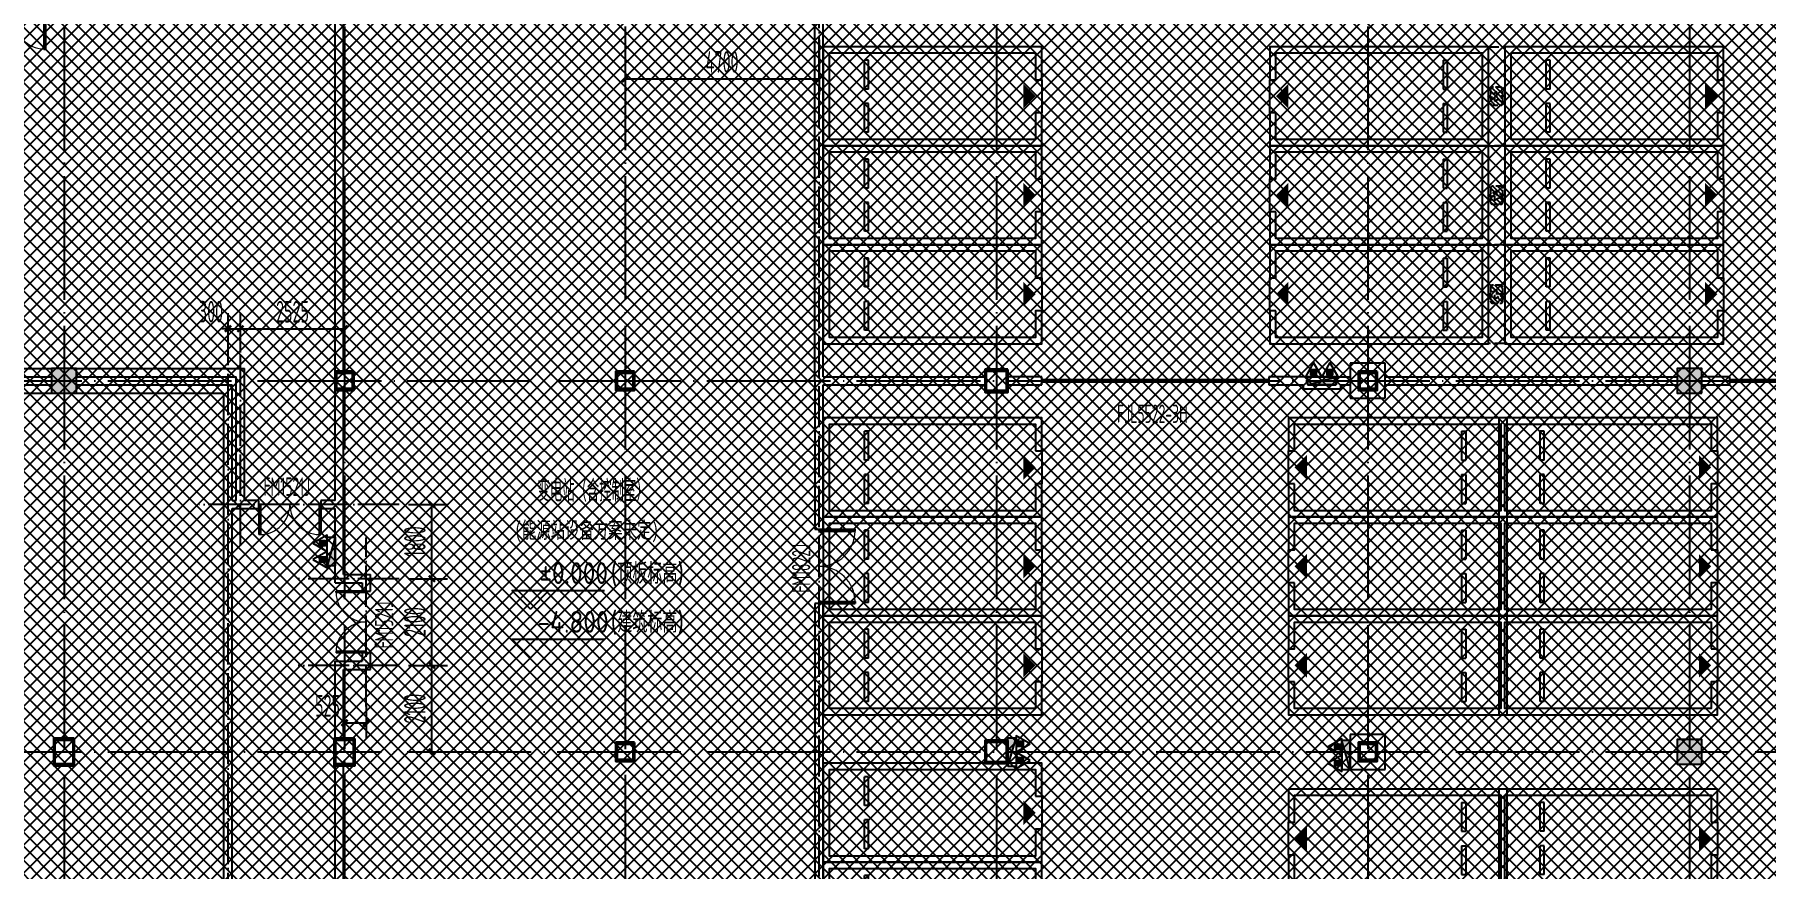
# Model space of a CAD drawing. Extents: x -473190 to 2138458, y -81875 to 2633646.
# Drawn here: x 499025 to 540975, y 122368 to 142587 of the extents above; entities that cross this region are included whole.
import ezdxf

# ---------------------------------------------------------------- set-up
doc = ezdxf.new("R2010")
doc.units = 0
doc.header["$LTSCALE"] = 1000
doc.linetypes.add('DASH', pattern=[0.35, 0.25, -0.1])
doc.linetypes.add('DOTE', pattern=[2.42, 2, -0.2, 0.02, -0.2])
for name, color, linetype in [('00-停车位', 67, 'Continuous'), ('A-COLUMN', 2, 'Continuous'), ('A-PUB_HATCH', 8, 'Continuous'), ('A-ROOM_NAME', 23, 'Continuous'), ('A-WALL', 2, 'Continuous'), ('car', 252, 'Continuous'), ('DIM_ELEV', 3, 'Continuous'), ('DOOR_FIRE', 4, 'Continuous'), ('DOOR_FIRE_TEXT', 7, 'Continuous'), ('DOTE', 1, 'DOTE'), ('PUB_DIM', 3, 'Continuous'), ('PUB_HATCH', 8, 'Continuous'), ('PUB_TEXT', 7, 'Continuous'), ('RF-QT', 30, 'Continuous'), ('SPACE', 7, 'Continuous'), ('W-EQUIP_消火栓', 7, 'Continuous'), ('W-EQUIP_灭火器', 7, 'Continuous')]:
    doc.layers.add(name, color=color, linetype=linetype)
doc.layers.add('钢柱', color=51, linetype='Continuous', lineweight=35)
doc.styles.add('8B2_02', font='tssdeng.shx', dxfattribs={"width": 0.6, "bigfont": 'TSSDCHN.shx'})
doc.styles.add('_TCH_DIM_T3', font='tssdeng.shx', dxfattribs={"width": 0.564706, "bigfont": '@@@tssdchn.shx'})
doc.styles.add('_TCH_WINDOW', font='tssdeng.shx', dxfattribs={"width": 0.8, "height": 3.5, "bigfont": 'tssdchn.shx'})
doc.styles.get("Standard").update_dxf_attribs({"font": 'gbenor.shx', "bigfont": 'gbcbig.shx'})
doc.styles.add('黑体', font='simhei.ttf', dxfattribs={"width": 0.65})
doc.dimstyles.new('_TCH_ARCH&&150', dxfattribs={"dimtxt": 525, "dimasz": 150, "dimexe": 375, "dimexo": 450, "dimgap": 150, "dimtad": 1, "dimdec": 0, "dimzin": 0, "dimdsep": 46, "dimtxsty": '_TCH_DIM_T3', "dimblk": 'ARCHTICK', "dimcen": 0.09, "dimclrt": 7, "dimazin": 2, "dimtfac": 1, "dimtdec": 0, "dimtix": 1, "dimtmove": 2, "dimatfit": 3, "dimfxl": 0, "dimtolj": 1, "dimtzin": 0, "dimarcsym": 0})

# ---------------------------------------------------------------- blocks, each defined once
blk = doc.blocks.new('车位2400x5300')
at = {"layer": '00-停车位', "color": 251}
for p, q in [((-875, -1000), (-175, -1000)), ((-875, -1100), (-875, -1000)), ((-875, -1100), (-175, -1100)), ((-175, -1100), (-175, -1000)), ((175, -1000), (875, -1000)), ((175, -1100), (175, -1000)), ((175, -1100), (875, -1100)), ((875, -1100), (875, -1000)), ((400, -5300), (-400, -5300))]:
    blk.add_line(p, q, dxfattribs=at)
blk.add_lwpolyline([(400, -5150), (400, -5300), (1200, -5300), (1200, 0), (-1200, 0), (-1200, -5300), (-400, -5300), (-400, -5150), (-1050, -5150), (-1050, -150), (1050, -150), (1050, -5150), (400, -5150)], dxfattribs=at)
blk.add_lwpolyline([(0, -5150, 0, 600, 0), (0, -4850, 600, 600, 0)], format="xyseb", dxfattribs=at)
blk = doc.blocks.new('A$C2EF10B80')
at = {"layer": 'A-PUB_HATCH'}
h = blk.add_hatch(dxfattribs=at)
h.set_pattern_fill('ANSI31', color=256, scale=50, angle=-16.4434)
h.set_pattern_definition([(45, (6188.46, 7099.97), (-56.1266, 56.1266), [])])
h.paths.add_polyline_path([(-983, -100, 0.414214), (-1033, -50), (-1184, -50), (-1091, -207), (-1210, -207), (-1204, -250), (-983, -250)])
h.paths.add_polyline_path([(-983, -250), (-1204, -250), (-1190, -350), (-1033, -350, 0.414213), (-983, -300)])
h.paths.add_polyline_path([(-1262, -250), (-1417, -250), (-1417, -300, 0.414215), (-1367, -350), (-1207, -350)])
h.paths.add_polyline_path([(-1221, -50), (-1367, -50, 0.414214), (-1417, -100), (-1417, -250), (-1262, -250), (-1320, -146), (-1212, -146)])
at = {"layer": 'car', "linetype": 'DASH', "ltscale": 0.5}
blk.add_line((-1367, -350), (-1033, -350), dxfattribs=at)
at = {"layer": 'car', "linetype": 'DASH'}
blk.add_lwpolyline([(-2400, 0), (0, 0), (0, -400), (-2400, -400)], close=True, dxfattribs=at)
at = {"layer": 'car', "linetype": 'DASH', "ltscale": 0.5}
blk.add_lwpolyline([(-1320, -146), (-1185, -390), (-1210, -207), (-1091, -207), (-1227, 23), (-1212, -146)], close=True, dxfattribs=at)
for points in [[(-1367, -50, 0.414214), (-1417, -100), (-1417, -300)], [(-1033, -350, 0.414214), (-983, -300), (-983, -100, 0.414214), (-1033, -50), (-1367, -50)]]:
    blk.add_lwpolyline(points, format="xyb", dxfattribs=at)
at = {"layer": 'car', "linetype": 'DASH'}
blk.add_arc((-1367, -300), 50, 180, 270, dxfattribs=at)
blk = doc.blocks.new('A$C77CA03F4')
at = {"rotation": 16.44344089606073}
for p in [(6792, 2422), (4490, 1742), (2189, 1063)]:
    blk.add_blockref('A$C2EF10B80', p, dxfattribs=at)
blk = doc.blocks.new('A$C00330F2E')
at = {"layer": 'A-COLUMN'}
for p, q in [((58875, -17900), (58025, -17900)), ((58025, -17900), (58025, -18750)), ((58875, -18750), (58875, -17900)), ((58025, -18750), (58875, -18750)), ((58875, -26900), (58025, -26900)), ((58025, -26900), (58025, -27750)), ((58875, -27750), (58875, -26900)), ((58025, -27750), (58875, -27750))]:
    blk.add_line(p, q, dxfattribs=at)
at = {"layer": '钢柱', "color": 4, "lineweight": 35}
for points in [[(33875, -18100), (33425, -18100), (33425, -18550), (33875, -18550)], [(33845, -18520), (33455, -18520), (33455, -18130), (33845, -18130)], [(40675, -18100), (40225, -18100), (40225, -18550), (40675, -18550)], [(40645, -18520), (40255, -18520), (40255, -18130), (40645, -18130)], [(49725, -18050), (49175, -18050), (49175, -18600), (49725, -18600)], [(49695, -18570), (49205, -18570), (49205, -18080), (49695, -18080)], [(58675, -18100), (58225, -18100), (58225, -18550), (58675, -18550)], [(58645, -18520), (58255, -18520), (58255, -18130), (58645, -18130)], [(27100, -27000), (26600, -27000), (26600, -27650), (27100, -27650)], [(27070, -27620), (26630, -27620), (26630, -27030), (27070, -27030)], [(33900, -27000), (33400, -27000), (33400, -27650), (33900, -27650)], [(33870, -27620), (33430, -27620), (33430, -27030), (33870, -27030)], [(40675, -27100), (40225, -27100), (40225, -27550), (40675, -27550)], [(40645, -27520), (40255, -27520), (40255, -27130), (40645, -27130)], [(49725, -27050), (49175, -27050), (49175, -27600), (49725, -27600)], [(49695, -27570), (49205, -27570), (49205, -27080), (49695, -27080)], [(58675, -27100), (58225, -27100), (58225, -27550), (58675, -27550)], [(58645, -27520), (58255, -27520), (58255, -27130), (58645, -27130)]]:
    blk.add_lwpolyline(points, close=True, dxfattribs=at)
blk = doc.blocks.new('A$C4F5A101F')
at = {"layer": 'DOTE', "color": 16, "linetype": 'DOTE', "ltscale": 1.5}
for p, q in [((-229939.7, 16373.7), (-229939.7, -213765.2)), ((-223139.7, 16373.7), (-223139.7, -213765.2)), ((-216339.7, 16373.7), (-216339.7, -213765.2)), ((-207339.7, 16373.7), (-207339.7, -213765.2)), ((-198339.7, 16373.7), (-198339.7, -213765.2)), ((-297848.4, -21257.4), (-173939.7, -21257.4)), ((-297848.4, -30257.4), (-173939.7, -30257.4))]:
    blk.add_line(p, q, dxfattribs=at)
at = {"layer": 'DOTE', "color": 127, "linetype": 'DOTE', "ltscale": 1.5}
blk.add_line((-190539.7, 16373.7), (-190539.7, -213765.2), dxfattribs=at)
blk = doc.blocks.new('_ArchTick')
at = {"color": 0, "linetype": 'ByBlock', "const_width": 0.4}
blk.add_lwpolyline([(-0.5, -0.5), (0.5, 0.5)], dxfattribs=at)
blk = doc.blocks.new('*D5518')
at = {"layer": 'Defpoints', "color": 0, "transparency": 16777216}
for p in [(41325, 4421), (46025, 4421), (46025, 3019)]:
    blk.add_point(p, dxfattribs=at)
at = {"layer": 'PUB_DIM', "color": 0, "lineweight": -2, "transparency": 16777216}
for p, q in [((41325, 3971), (41325, 2644)), ((46025, 3971), (46025, 2644)), ((41325, 3019), (46025, 3019))]:
    blk.add_line(p, q, dxfattribs=at)
at = {"layer": 'PUB_DIM', "color": 0, "lineweight": -2, "transparency": 16777216, "xscale": 150, "yscale": 150, "zscale": 150, "rotation": 180}
blk.add_blockref('_ArchTick', (41325, 3019), dxfattribs=at)
at = {"layer": 'PUB_DIM', "color": 0, "lineweight": -2, "transparency": 16777216, "xscale": 150, "yscale": 150, "zscale": 150}
blk.add_blockref('_ArchTick', (46025, 3019), dxfattribs=at)
at = {"layer": 'PUB_DIM', "color": 7, "transparency": 16777216, "insert": (43675, 3432), "char_height": 525, "attachment_point": 5, "style": '_TCH_DIM_T3'}
blk.add_mtext('\\A1;4700', dxfattribs=at)
blk = doc.blocks.new('*D5526')
at = {"layer": 'Defpoints', "color": 0, "transparency": 16777216}
for p in [(34525, -11733), (35050, -11733), (35050, -12593)]:
    blk.add_point(p, dxfattribs=at)
at = {"layer": 'PUB_DIM', "color": 0, "lineweight": -2, "transparency": 16777216}
for p, q in [((34525, -12183), (34525, -12968)), ((35050, -12183), (35050, -12968)), ((34525, -12593), (35050, -12593))]:
    blk.add_line(p, q, dxfattribs=at)
at = {"layer": 'PUB_DIM', "color": 0, "lineweight": -2, "transparency": 16777216, "xscale": 150, "yscale": 150, "zscale": 150, "rotation": 180}
blk.add_blockref('_ArchTick', (34525, -12593), dxfattribs=at)
at = {"layer": 'PUB_DIM', "color": 0, "lineweight": -2, "transparency": 16777216, "xscale": 150, "yscale": 150, "zscale": 150}
blk.add_blockref('_ArchTick', (35050, -12593), dxfattribs=at)
at = {"layer": 'PUB_DIM', "color": 7, "transparency": 16777216, "insert": (34113, -12180), "char_height": 525, "attachment_point": 5, "style": '_TCH_DIM_T3'}
blk.add_mtext('\\A1;525', dxfattribs=at)
blk = doc.blocks.new('*D5527')
at = {"layer": 'Defpoints', "color": 0, "transparency": 16777216}
for p in [(35624, -11200), (36641, -11200), (35624, -13300)]:
    blk.add_point(p, dxfattribs=at)
at = {"layer": 'PUB_DIM', "color": 0, "lineweight": -2, "transparency": 16777216}
for p, q in [((36074, -11200), (37016, -11200)), ((36641, -13300), (36641, -11200)), ((36074, -13300), (37016, -13300))]:
    blk.add_line(p, q, dxfattribs=at)
at = {"layer": 'PUB_DIM', "color": 0, "lineweight": -2, "transparency": 16777216, "xscale": 150, "yscale": 150, "zscale": 150}
for p, rotation in [((36641, -11200), 90), ((36641, -13300), 270)]:
    blk.add_blockref('_ArchTick', p, dxfattribs=dict(at, rotation=rotation))
at = {"layer": 'PUB_DIM', "color": 7, "transparency": 16777216, "insert": (36229, -12250), "char_height": 525, "attachment_point": 5, "rotation": 90, "style": '_TCH_DIM_T3'}
blk.add_mtext('\\A1;2100', dxfattribs=at)
blk = doc.blocks.new('*D5528')
at = {"layer": 'Defpoints', "color": 0, "transparency": 16777216}
for p in [(35624, -9100), (36641, -9100), (35624, -11200)]:
    blk.add_point(p, dxfattribs=at)
at = {"layer": 'PUB_DIM', "color": 0, "lineweight": -2, "transparency": 16777216}
for p, q in [((36074, -9100), (37016, -9100)), ((36641, -11200), (36641, -9100)), ((36074, -11200), (37016, -11200))]:
    blk.add_line(p, q, dxfattribs=at)
at = {"layer": 'PUB_DIM', "color": 0, "lineweight": -2, "transparency": 16777216, "xscale": 150, "yscale": 150, "zscale": 150}
for p, rotation in [((36641, -9100), 90), ((36641, -11200), 270)]:
    blk.add_blockref('_ArchTick', p, dxfattribs=dict(at, rotation=rotation))
at = {"layer": 'PUB_DIM', "color": 7, "transparency": 16777216, "insert": (36229, -10150), "char_height": 525, "attachment_point": 5, "rotation": 90, "style": '_TCH_DIM_T3'}
blk.add_mtext('\\A1;2100', dxfattribs=at)
blk = doc.blocks.new('*D5529')
at = {"layer": 'Defpoints', "color": 0, "transparency": 16777216}
for p in [(35624, -7300), (36641, -7300), (35624, -9100)]:
    blk.add_point(p, dxfattribs=at)
at = {"layer": 'PUB_DIM', "color": 0, "lineweight": -2, "transparency": 16777216}
for p, q in [((36074, -7300), (37016, -7300)), ((36641, -9100), (36641, -7300)), ((36074, -9100), (37016, -9100))]:
    blk.add_line(p, q, dxfattribs=at)
at = {"layer": 'PUB_DIM', "color": 0, "lineweight": -2, "transparency": 16777216, "xscale": 150, "yscale": 150, "zscale": 150}
for p, rotation in [((36641, -7300), 90), ((36641, -9100), 270)]:
    blk.add_blockref('_ArchTick', p, dxfattribs=dict(at, rotation=rotation))
at = {"layer": 'PUB_DIM', "color": 7, "transparency": 16777216, "insert": (36229, -8200), "char_height": 525, "attachment_point": 5, "rotation": 90, "style": '_TCH_DIM_T3'}
blk.add_mtext('\\A1;1800', dxfattribs=at)
blk = doc.blocks.new('*D5587')
at = {"layer": 'Defpoints', "color": 0, "transparency": 16777216}
for p in [(32000, -3037), (31700, -4064), (32000, -4064)]:
    blk.add_point(p, dxfattribs=at)
at = {"layer": 'PUB_DIM', "color": 0, "lineweight": -2, "transparency": 16777216}
for p, q in [((31700, -3614), (31700, -2662)), ((32000, -3614), (32000, -2662)), ((31700, -3037), (31550, -3037)), ((31700, -3037), (32000, -3037)), ((32000, -3037), (32150, -3037))]:
    blk.add_line(p, q, dxfattribs=at)
at = {"layer": 'PUB_DIM', "color": 0, "lineweight": -2, "transparency": 16777216, "xscale": 150, "yscale": 150, "zscale": 150}
blk.add_blockref('_ArchTick', (31700, -3037), dxfattribs=at)
at = {"layer": 'PUB_DIM', "color": 0, "lineweight": -2, "transparency": 16777216, "xscale": 150, "yscale": 150, "zscale": 150, "rotation": 180}
blk.add_blockref('_ArchTick', (32000, -3037), dxfattribs=at)
at = {"layer": 'PUB_DIM', "color": 7, "transparency": 16777216, "insert": (31288, -2624), "char_height": 525, "attachment_point": 5, "style": '_TCH_DIM_T3'}
blk.add_mtext('\\A1;300', dxfattribs=at)
blk = doc.blocks.new('*D5588')
at = {"layer": 'Defpoints', "color": 0, "transparency": 16777216}
for p in [(34525, -3037), (32000, -4064), (34525, -4064)]:
    blk.add_point(p, dxfattribs=at)
at = {"layer": 'PUB_DIM', "color": 0, "lineweight": -2, "transparency": 16777216}
for p, q in [((32000, -3614), (32000, -2662)), ((34525, -3614), (34525, -2662)), ((32000, -3037), (34525, -3037))]:
    blk.add_line(p, q, dxfattribs=at)
at = {"layer": 'PUB_DIM', "color": 0, "lineweight": -2, "transparency": 16777216, "xscale": 150, "yscale": 150, "zscale": 150, "rotation": 180}
blk.add_blockref('_ArchTick', (32000, -3037), dxfattribs=at)
at = {"layer": 'PUB_DIM', "color": 0, "lineweight": -2, "transparency": 16777216, "xscale": 150, "yscale": 150, "zscale": 150}
blk.add_blockref('_ArchTick', (34525, -3037), dxfattribs=at)
at = {"layer": 'PUB_DIM', "color": 7, "transparency": 16777216, "insert": (33263, -2624), "char_height": 525, "attachment_point": 5, "style": '_TCH_DIM_T3'}
blk.add_mtext('\\A1;2525', dxfattribs=at)
blk = doc.blocks.new('$TwtSys$00000434')
for p, q in [((-0.5, 0.5), (-0.5, -0.5)), ((-0.5, -0.5), (0.5, 0.5)), ((0.5, 0.5), (-0.5, 0.5)), ((0.5, -0.5), (0.5, 0.5)), ((-0.5, -0.5), (0.5, -0.5))]:
    blk.add_line(p, q)
blk.add_solid([(0.5, -0.5), (0.5, 0.5), (-0.5, -0.5)])
blk = doc.blocks.new('$TwtSys$00000546')
h = blk.add_hatch()
h.set_pattern_fill('ANSI31', color=256, scale=200, style=0)
h.set_pattern_definition([(45, (-38543.802, -6670.83), (-17.67767, 17.67767), [])])
h.paths.add_polyline_path([(-65, 174), (65, 174), (65, 44), (-65, 44)])
for points in [[(0, 344), (-198, 0), (198, 0)], [(-65, 174), (65, 174), (65, 44), (-65, 44)]]:
    blk.add_lwpolyline(points, close=True)
blk = doc.blocks.new('ADFASDF')
h = blk.add_hatch()
h.set_pattern_fill('ANSI37', color=8, scale=150)
h.set_pattern_definition([(45, (0, 0), (-168.3798, 168.3798), []), (135, (0, 0), (-168.3798, -168.3798), [])])
h.paths.add_polyline_path([(521397, 239186), (521397, 224886), (539697, 224886), (539697, 169261), (524947, 169261), (524947, 171211), (527822, 171211), (527922, 176611), (501318, 176611), (501125, 109884), (530547, 109887), (530547, 107449), (538188, 100503), (536147, 98236), (540086, 94690), (517812, 69953), (517812, 59790), (482108, 20136), (405247, 20136), (405247, 26086), (391997, 40436), (391997, 64736), (399997, 64738), (399997, 239186), (409022, 239186)])
blk = doc.blocks.new('$DorLib2D$00000213')
at = {"color": 0, "linetype": 'DASH', "const_width": 0.02}
blk.add_lwpolyline([(0.5, 0), (-0.5, 0)], dxfattribs=at)
blk = doc.blocks.new('$DorLib2D$00000002')
for p, q in [((-0.5, 0), (-0.5, 0.4875)), ((-0.475, 0.4875), (-0.5, 0.4875)), ((-0.475, 0), (-0.475, 0.4875)), ((0.475, 0), (0.475, 0.4875)), ((0.475, 0.4875), (0.5, 0.4875)), ((0.5, 0), (0.5, 0.4875)), ((-0.5, 0), (-0.475, 0)), ((0.5, 0), (0.475, 0))]:
    blk.add_line(p, q)
at = {"lineweight": 13}
for centre, start, end in [((-0.4875, 0), 0, 88.53072), ((0.4875, 0), 91.46928, 180)]:
    blk.add_arc(centre, 0.4875, start, end, dxfattribs=at)
blk = doc.blocks.new('_FZH')
blk.add_lwpolyline([(-0.5, -0.5), (0.5, -0.5), (0.5, 0.5), (-0.5, 0.5)], close=True)
at = {"layer": 'PUB_HATCH'}
blk.add_solid([(-0.5, -0.5), (0.5, -0.5), (-0.5, 0.5), (0.5, 0.5)], dxfattribs=at)
blk = doc.blocks.new('A$C2B5B1B2C')
at = {"layer": 'DOTE', "linetype": 'DOTE', "ltscale": 0.5}
for p, q in [((46025, -40517.9), (46025, 9700)), ((32000, -8300), (32000, -3100)), ((31700, -25700), (31700, -3500)), ((35850, -7300), (31000, -7300)), ((35050, -12200), (35050, -8100)), ((35850, -9100), (33400, -9100)), ((35850, -11200), (33400, -11200))]:
    blk.add_line(p, q, dxfattribs=at)
at = {"layer": 'PUB_DIM'}
for p1, p2, distance, picture, middle in [((41325, 4420.8), (46025, 4420.8), -1401.4, '*D5518', (43675, 3431.9)), ((32000, -4063.7), (34525, -4063.7), 1027, '*D5588', (33262.5, -2624.2)), ((35624.1, -9100), (35624.1, -7300), -1017.4, '*D5529', (36228.9, -8200)), ((35624.1, -11200), (35624.1, -9100), -1017.4, '*D5528', (36228.9, -10150)), ((35624.1, -13300), (35624.1, -11200), -1017.4, '*D5527', (36228.9, -12250))]:
    dim = blk.add_aligned_dim(p1=p1, p2=p2, distance=distance, dimstyle='_TCH_ARCH&&150', dxfattribs=at)
    dim.commit()
    dim.dimension.update_dxf_attribs({"geometry": picture, "text_midpoint": middle})
for base, p1, p2, picture, middle in [((32000, -3036.7), (31700, -4063.7), (32000, -4063.7), '*D5587', (31288.3, -2624.2)), ((35050, -12592.7), (34525, -11732.8), (35050, -11732.8), '*D5526', (34113.3, -12180.2))]:
    dim = blk.add_linear_dim(base=base, p1=p1, p2=p2, angle=0, dimstyle='_TCH_ARCH&&150', dxfattribs=at)
    dim.commit()
    dim.dimension.update_dxf_attribs({"geometry": picture, "text_midpoint": middle, "dimtype": 161})

msp = doc.modelspace()

# ---------------------------------------------------------------- linework, layer by layer
at = {"layer": 'A-COLUMN'}
for p, q in [((506762.2, 134417.4), (506312.2, 134417.4)), ((506312.2, 134417.4), (506312.2, 133967.4)), ((506762.2, 133967.4), (506762.2, 134417.4)), ((522612.2, 134467.4), (522062.2, 134467.4)), ((522062.2, 134467.4), (522062.2, 133917.4)), ((522612.2, 133917.4), (522612.2, 134467.4)), ((531762.2, 134617.4), (530912.2, 134617.4)), ((530912.2, 134617.4), (530912.2, 133767.4)), ((531762.2, 133767.4), (531762.2, 134617.4)), ((506312.2, 133967.4), (506762.2, 133967.4)), ((522062.2, 133917.4), (522612.2, 133917.4)), ((530912.2, 133767.4), (531762.2, 133767.4)), ((506787.2, 125517.4), (506287.2, 125517.4)), ((506287.2, 125517.4), (506287.2, 124867.4)), ((506787.2, 124867.4), (506787.2, 125517.4)), ((531762.2, 125617.4), (530912.2, 125617.4)), ((530912.2, 125617.4), (530912.2, 124767.4)), ((531762.2, 124767.4), (531762.2, 125617.4)), ((506287.2, 124867.4), (506787.2, 124867.4)), ((530912.2, 124767.4), (531762.2, 124767.4))]:
    msp.add_line(p, q, dxfattribs=at)
at = {"layer": 'A-WALL'}
for p, q in [((518137.2, 134292.4), (518137.2, 144792.4)), ((517937.2, 134192.4), (517937.2, 144692.4)), ((506312.2, 134417.4), (506312.2, 142867.4)), ((506512.2, 134417.4), (506512.2, 142867.4)), ((491037.2, 134492.4), (499437.2, 134492.4)), ((491037.2, 134292.4), (499437.2, 134292.4)), ((500037.2, 134492.4), (504112.2, 134492.4)), ((500037.2, 134292.4), (503912.2, 134292.4)), ((503912.2, 131292.4), (503912.2, 134292.4)), ((504112.2, 131292.4), (504112.2, 134492.4)), ((518137.2, 134292.4), (522062.2, 134292.4)), ((523437.2, 134292.4), (522612.2, 134292.4)), ((523437.2, 134092.4), (523437.2, 134292.4)), ((529872.6, 134292.4), (528937.2, 134292.4)), ((528937.2, 134292.4), (528937.2, 134092.4)), ((529872.6, 134292.4), (529872.6, 134092.4)), ((530572.6, 134292.4), (530572.6, 134092.4)), ((530572.6, 134292.4), (530912.2, 134292.4)), ((531762.2, 134292.4), (538837.2, 134292.4)), ((540111.2, 134292.4), (539437.2, 134292.4)), ((540111.2, 134092.4), (540111.2, 134292.4)), ((491037.2, 134092.4), (499437.2, 134092.4)), ((491037.2, 133892.4), (499437.2, 133892.4)), ((500037.2, 134092.4), (503812.2, 134092.4)), ((500037.2, 133892.4), (503612.2, 133892.4)), ((503612.2, 131192.4), (503612.2, 133892.4)), ((503812.2, 131292.4), (503812.2, 134092.4)), ((506312.2, 131292.4), (506312.2, 133967.4)), ((506512.2, 131192.4), (506512.2, 133967.4)), ((517937.2, 134192.4), (517937.2, 130592.4)), ((518137.2, 134092.4), (522062.2, 134092.4)), ((518137.2, 130592.4), (518137.2, 134092.4)), ((522612.2, 134092.4), (523437.2, 134092.4)), ((528937.2, 134092.4), (529772.6, 134092.4)), ((529772.6, 134092.4), (529772.6, 133992.4)), ((530672.6, 133992.4), (529772.6, 133992.4)), ((530572.6, 134092.4), (529872.6, 134092.4)), ((530672.6, 134092.4), (530672.6, 133992.4)), ((530672.6, 134092.4), (530912.2, 134092.4)), ((531762.2, 134092.4), (538837.2, 134092.4)), ((539437.2, 134092.4), (540111.2, 134092.4)), ((503612.2, 117604), (503612.2, 131192.4)), ((503812.2, 131292.4), (503912.2, 131292.4)), ((503812.2, 131092.4), (504012.2, 131092.4)), ((503812.2, 117504), (503812.2, 131092.4)), ((504012.2, 131092.4), (504462.2, 131092.4)), ((504462.2, 131292.4), (504112.2, 131292.4)), ((504462.2, 131092.4), (504462.2, 131292.4)), ((506312.2, 131292.4), (505962.2, 131292.4)), ((505962.2, 131292.4), (505962.2, 131092.4)), ((505962.2, 131092.4), (506312.2, 131092.4)), ((506312.2, 129292.4), (506312.2, 131092.4)), ((506512.2, 129492.4), (506512.2, 131192.4)), ((517937.2, 130592.4), (518137.2, 130592.4)), ((506312.2, 129292.4), (506962.2, 129292.4)), ((506512.2, 129492.4), (507162.2, 129492.4)), ((506962.2, 129292.4), (506962.2, 129092.4)), ((507162.2, 129092.4), (507162.2, 129492.4)), ((506962.2, 129092.4), (507162.2, 129092.4)), ((518137.2, 128792.4), (517937.2, 128792.4)), ((517937.2, 128792.4), (517937.2, 117317.4)), ((518137.2, 117417.4), (518137.2, 128792.4)), ((507162.2, 127592.4), (506962.2, 127592.4)), ((506962.2, 127592.4), (506962.2, 127392.4)), ((507162.2, 127192.4), (507162.2, 127592.4)), ((506312.2, 127392.4), (506962.2, 127392.4)), ((506312.2, 125517.4), (506312.2, 127392.4)), ((506512.2, 127192.4), (507162.2, 127192.4)), ((506512.2, 125517.4), (506512.2, 127192.4)), ((506312.2, 118517.4), (506312.2, 124867.4)), ((506512.2, 118717.4), (506512.2, 124867.4))]:
    msp.add_line(p, q, dxfattribs=at)
at = {"layer": 'DIM_ELEV'}
for p, q in [((511040.2, 128658.3), (510590.2, 129108.3)), ((510590.2, 129108.3), (512836.1, 129108.3)), ((511040.2, 128658.3), (511490.2, 129108.3)), ((511040.2, 127475.9), (510590.2, 127925.9)), ((510590.2, 127925.9), (512836.1, 127925.9)), ((511040.2, 127475.9), (511490.2, 127925.9))]:
    msp.add_line(p, q, dxfattribs=at)

# ---------------------------------------------------------------- block references
for name, p in [('ADFASDF', (49490, -74243.9)), ('A$C2B5B1B2C', (472012.2, 138492.4)), ('A$C00330F2E', (472887.2, 152517.4)), ('A$C00330F2E', (472887.2, 152517.4))]:
    msp.add_blockref(name, p)
at = {"rotation": 73.55655642770577}
msp.add_blockref('A$C77CA03F4', (534662.2, 135092.4), dxfattribs=at)
at = {"layer": '00-停车位'}
for p, rotation in [((518137.2, 141092.4), 90), ((534262.2, 141092.4), 270), ((534662.2, 141092.4), 90), ((518137.2, 138692.4), 90), ((534262.2, 138692.4), 270), ((534662.2, 138692.4), 90), ((518137.2, 136292.4), 90), ((534262.2, 136292.4), 270), ((534662.2, 136292.4), 90), ((518137.2, 132092.4), 90), ((534712.2, 132092.4), 270), ((534512.2, 132092.4), 90), ((518137.2, 129692.4), 90), ((534712.2, 129692.4), 270), ((534512.2, 129692.4), 90), ((518137.2, 127292.4), 90), ((534712.2, 127292.4), 270), ((534512.2, 127292.4), 90), ((518137.2, 123717.4), 90), ((534712.2, 123092.4), 270), ((534512.2, 123092.4), 90), ((518137.2, 121317.4), 90)]:
    msp.add_blockref('车位2400x5300', p, dxfattribs=dict(at, rotation=rotation))
at = {"layer": 'A-COLUMN', "xscale": 600, "yscale": 600, "zscale": 600, "rotation": 90}
for p in [(499737.2, 134192.4), (539137.2, 134192.4), (539137.2, 125192.4)]:
    msp.add_blockref('_FZH', p, dxfattribs=at)
at = {"layer": 'DOOR_FIRE'}
ref = msp.add_blockref('$DorLib2D$00000002', (498537.2, 142967.4), dxfattribs=dict(at, xscale=-1500, yscale=-1500, zscale=200, rotation=7.411229568156197e-12))
ref.add_attrib('A', 'FM1521J', (497897.5, 143077.3), dxfattribs={"layer": 'DOOR_FIRE_TEXT', "height": 446.25, "style": '_TCH_WINDOW', "width": 0.564706})
ref = msp.add_blockref('$DorLib2D$00000213', (526187.2, 134192.4), dxfattribs=dict(at, xscale=5500, yscale=5500, zscale=200))
ref.add_attrib('A', 'FJL5522-3H', (525261.6, 133169.5), dxfattribs={"layer": 'DOOR_FIRE_TEXT', "height": 446.25, "style": '_TCH_WINDOW', "width": 0.564706})
ref = msp.add_blockref('$DorLib2D$00000213', (542861.2, 134192.4), dxfattribs=dict(at, xscale=5500, yscale=5500, zscale=200))
ref.add_attrib('A', 'FJL5522-3H', (541935.6, 133249.5), dxfattribs={"layer": 'DOOR_FIRE_TEXT', "height": 446.25, "style": '_TCH_WINDOW', "width": 0.564706})
ref = msp.add_blockref('$DorLib2D$00000002', (505212.2, 131192.4), dxfattribs=dict(at, xscale=-1500, yscale=-1500, zscale=200))
ref.add_attrib('A', 'FM1521J', (504572.5, 131402.3), dxfattribs={"layer": 'DOOR_FIRE_TEXT', "height": 446.25, "style": '_TCH_WINDOW', "width": 0.564706})
ref = msp.add_blockref('$DorLib2D$00000002', (518037.2, 129692.4), dxfattribs=dict(at, xscale=-1800, yscale=-1800, zscale=200, rotation=90))
ref.add_attrib('A', 'FM1822J', (517827.3, 129052.7), dxfattribs={"layer": 'DOOR_FIRE_TEXT', "height": 446.25, "rotation": 90, "style": '_TCH_WINDOW', "width": 0.564706})
ref = msp.add_blockref('$DorLib2D$00000002', (507062.2, 128342.4), dxfattribs=dict(at, xscale=1500, yscale=1500, zscale=200, rotation=90))
ref.add_attrib('A', 'FM1521J', (507718.4, 127702.7), dxfattribs={"layer": 'DOOR_FIRE_TEXT', "height": 446.25, "rotation": 90, "style": '_TCH_WINDOW', "width": 0.564706})
at = {"layer": 'RF-QT'}
msp.add_blockref('A$C4F5A101F', (729676.9, 155449.8), dxfattribs=at)
at = {"layer": 'W-EQUIP_消火栓', "xscale": 700, "yscale": 200, "zscale": 700}
msp.add_blockref('$TwtSys$00000434', (530222.6, 134192.4), dxfattribs=at)
at = {"layer": 'W-EQUIP_消火栓', "yscale": 200, "zscale": 700}
for p, xscale, rotation in [((506212.2, 130054.3), -700, 90), ((522712.2, 125186.9), -700, 270), ((530812.2, 125117.4), 700, 90)]:
    msp.add_blockref('$TwtSys$00000434', p, dxfattribs=dict(at, xscale=xscale, rotation=rotation))
at = {"layer": 'W-EQUIP_灭火器'}
for p in [(530024.3, 134292.4), (530421, 134292.4)]:
    msp.add_blockref('$TwtSys$00000546', p, dxfattribs=at)
for p, rotation in [((506112.2, 130252.7), 90), ((506112.2, 129855.9), 90), ((522812.2, 125385.3), 270), ((530712.2, 125315.7), 90), ((522812.2, 124988.6), 270), ((530712.2, 124919), 90)]:
    msp.add_blockref('$TwtSys$00000546', p, dxfattribs=dict(at, rotation=rotation))

# ---------------------------------------------------------------- texts
at = {"layer": 'A-ROOM_NAME', "style": '8B2_02', "width": 0.6}
msp.add_text('变电站（含控制室）', height=525, dxfattribs=at).set_placement((511213.5, 131262))
at = {"layer": 'PUB_TEXT'}
for s, height, p in [('%%P0.000', 525, (511259.6, 129265.8)), ('(顶板标高)', 506.38, (512986.1, 129265.8)), ('-4.800', 525, (511215.8, 128083.4)), ('(建筑标高)', 506.38, (512986.1, 128083.4))]:
    msp.add_text(s, height=height, dxfattribs=at).set_placement(p)
at = {"layer": 'SPACE', "color": 1, "style": '黑体', "width": 0.65}
msp.add_text('(能源站设备方案未定)', height=394.304, dxfattribs=at).set_placement((510657.8, 130377.6))

doc.saveas('drawing.dxf')
